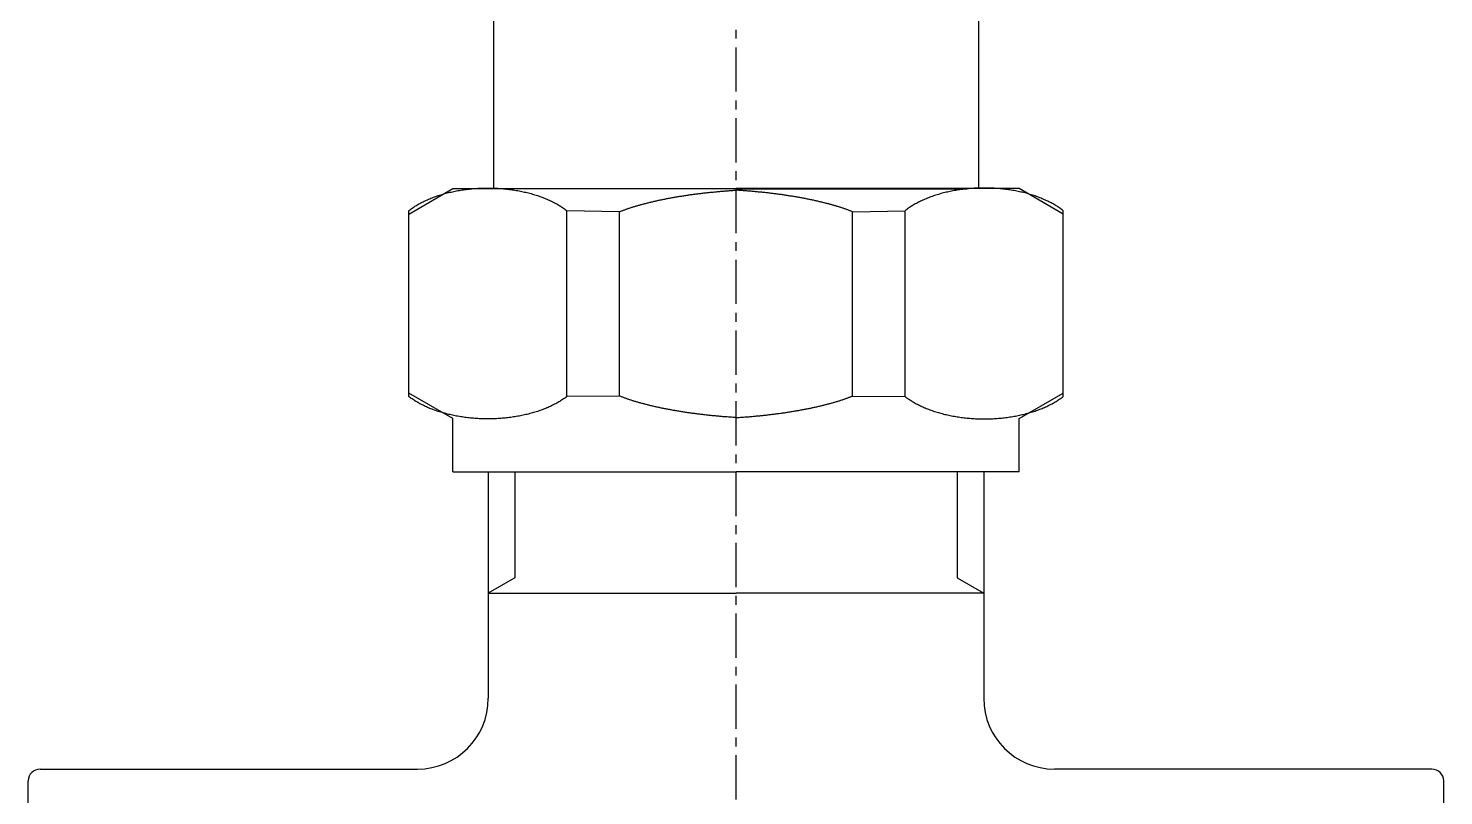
# Model space of a CAD drawing. Extents: x -17.7 to 35.2, y 109.9 to 208.7.
# Drawn here: x -8.68 to 31.32, y 161.53 to 183.21 of the extents above; entities that cross this region are included whole.
import ezdxf

# ---------------------------------------------------------------- set-up
doc = ezdxf.new("R2010")
doc.units = 0
doc.linetypes.add('CENTER', pattern=[2, 1.25, -0.25, 0.25, -0.25])
doc.layers.get('0').update_dxf_attribs({"linetype": 'CONTINUOUS'})
doc.layers.add('CENTER', color=1, linetype='CENTER')

msp = doc.modelspace()

# ---------------------------------------------------------------- linework, layer by layer
at = {"color": 7, "linetype": 'CONTINUOUS'}
for p, q in [((4.464, 183.684), (4.464, 178.684)), ((18.179, 183.684), (18.179, 178.684)), ((2.072, 177.962), (3.322, 178.684)), ((3.322, 178.684), (11.322, 178.684)), ((11.322, 178.675), (4.798, 178.675)), ((19.322, 178.684), (11.322, 178.684)), ((11.322, 178.675), (17.845, 178.675)), ((20.572, 177.962), (19.322, 178.684)), ((2.072, 172.81), (2.072, 178.058)), ((6.544, 172.81), (6.544, 178.058)), ((8.027, 178.03), (6.544, 178.058)), ((8.027, 172.821), (8.027, 178.03)), ((14.617, 178.03), (16.1, 178.058)), ((14.617, 172.821), (14.617, 178.03)), ((16.1, 172.81), (16.1, 178.058)), ((20.572, 172.81), (20.572, 178.058)), ((2.072, 172.906), (2.072, 177.962)), ((20.572, 172.906), (20.572, 177.962)), ((3.322, 172.184), (2.072, 172.906)), ((8.027, 172.821), (6.544, 172.81)), ((14.617, 172.821), (16.1, 172.81)), ((19.322, 172.184), (20.572, 172.906)), ((3.322, 170.684), (3.322, 172.184)), ((19.322, 170.684), (19.322, 172.184)), ((3.322, 170.684), (11.322, 170.684)), ((4.322, 170.684), (4.322, 164.281)), ((19.322, 170.684), (11.322, 170.684)), ((18.322, 170.684), (18.322, 164.281)), ((4.322, 167.251), (11.322, 167.251)), ((18.322, 167.251), (11.322, 167.251)), ((-8.345, 162.281), (2.322, 162.281)), ((30.988, 162.281), (20.322, 162.281)), ((-8.678, 143.614), (-8.678, 161.947)), ((31.322, 143.614), (31.322, 161.947))]:
    msp.add_line(p, q, dxfattribs=at)
at = {"color": 3, "linetype": 'CONTINUOUS'}
for p, q in [((5.072, 170.684), (5.072, 167.684)), ((17.572, 170.684), (17.572, 167.684)), ((5.072, 167.684), (4.322, 167.251)), ((17.572, 167.684), (18.322, 167.251))]:
    msp.add_line(p, q, dxfattribs=at)
at = {"color": 7, "linetype": 'CONTINUOUS'}
for points in [[(2.072, 178.058, 0), (2.096, 178.077, 0), (2.12, 178.095, 0), (2.145, 178.113, 0), (2.17, 178.131, 0), (2.196, 178.148, 0), (2.222, 178.166, 0), (2.249, 178.183, 0), (2.276, 178.2, 0), (2.304, 178.217, 0), (2.332, 178.233, 0), (2.361, 178.249, 0), (2.39, 178.265, 0), (2.419, 178.281, 0), (2.449, 178.297, 0), (2.479, 178.312, 0), (2.51, 178.327, 0), (2.541, 178.342, 0), (2.572, 178.356, 0), (2.604, 178.37, 0), (2.636, 178.384, 0), (2.669, 178.398, 0), (2.702, 178.412, 0), (2.735, 178.425, 0), (2.769, 178.438, 0), (2.803, 178.45, 0), (2.837, 178.463, 0), (2.872, 178.475, 0), (2.907, 178.486, 0), (2.942, 178.498, 0), (2.977, 178.509, 0), (3.013, 178.52, 0), (3.049, 178.53, 0), (3.086, 178.541, 0), (3.123, 178.551, 0), (3.16, 178.56, 0), (3.197, 178.57, 0), (3.234, 178.579, 0), (3.272, 178.587, 0), (3.31, 178.596, 0), (3.348, 178.604, 0), (3.386, 178.612, 0), (3.425, 178.619, 0), (3.464, 178.626, 0), (3.503, 178.633, 0), (3.542, 178.64, 0), (3.581, 178.646, 0), (3.621, 178.652, 0), (3.66, 178.657, 0), (3.7, 178.662, 0), (3.74, 178.667, 0), (3.78, 178.672, 0), (3.82, 178.676, 0), (3.86, 178.68, 0), (3.901, 178.683, 0), (3.941, 178.687, 0), (3.982, 178.69, 0), (4.022, 178.692, 0), (4.063, 178.694, 0), (4.104, 178.696, 0), (4.144, 178.698, 0), (4.185, 178.699, 0), (4.226, 178.7, 0), (4.267, 178.7, 0), (4.308, 178.7, 0), (4.349, 178.7, 0), (4.389, 178.7, 0), (4.43, 178.699, 0), (4.471, 178.698, 0), (4.512, 178.696, 0), (4.553, 178.694, 0), (4.593, 178.692, 0), (4.634, 178.69, 0), (4.674, 178.687, 0), (4.715, 178.683, 0), (4.755, 178.68, 0), (4.795, 178.676, 0), (4.836, 178.672, 0), (4.876, 178.667, 0), (4.915, 178.662, 0), (4.955, 178.657, 0), (4.995, 178.652, 0), (5.034, 178.646, 0), (5.074, 178.64, 0), (5.113, 178.633, 0), (5.152, 178.626, 0), (5.19, 178.619, 0), (5.229, 178.612, 0), (5.267, 178.604, 0), (5.306, 178.596, 0), (5.344, 178.587, 0), (5.381, 178.579, 0), (5.419, 178.57, 0), (5.456, 178.56, 0), (5.493, 178.551, 0), (5.53, 178.541, 0), (5.566, 178.53, 0), (5.602, 178.52, 0), (5.638, 178.509, 0), (5.674, 178.498, 0), (5.709, 178.486, 0), (5.744, 178.475, 0), (5.779, 178.463, 0), (5.813, 178.45, 0), (5.847, 178.438, 0), (5.88, 178.425, 0), (5.914, 178.412, 0), (5.947, 178.398, 0), (5.979, 178.384, 0), (6.011, 178.37, 0), (6.043, 178.356, 0), (6.075, 178.342, 0), (6.106, 178.327, 0), (6.136, 178.312, 0), (6.167, 178.297, 0), (6.196, 178.281, 0), (6.226, 178.265, 0), (6.255, 178.249, 0), (6.283, 178.233, 0), (6.312, 178.217, 0), (6.339, 178.2, 0), (6.366, 178.183, 0), (6.393, 178.166, 0), (6.419, 178.148, 0), (6.445, 178.131, 0), (6.471, 178.113, 0), (6.496, 178.095, 0), (6.52, 178.077, 0), (6.544, 178.058, 0)], [(8.027, 178.03, 0), (8.045, 178.037, 0), (8.063, 178.044, 0), (8.082, 178.051, 0), (8.1, 178.058, 0), (8.119, 178.065, 0), (8.138, 178.072, 0), (8.157, 178.079, 0), (8.176, 178.086, 0), (8.196, 178.093, 0), (8.215, 178.1, 0), (8.235, 178.107, 0), (8.255, 178.114, 0), (8.275, 178.12, 0), (8.295, 178.127, 0), (8.315, 178.134, 0), (8.335, 178.141, 0), (8.356, 178.147, 0), (8.377, 178.154, 0), (8.397, 178.16, 0), (8.418, 178.167, 0), (8.439, 178.173, 0), (8.461, 178.18, 0), (8.482, 178.186, 0), (8.503, 178.193, 0), (8.525, 178.199, 0), (8.547, 178.205, 0), (8.569, 178.212, 0), (8.591, 178.218, 0), (8.613, 178.224, 0), (8.635, 178.23, 0), (8.658, 178.237, 0), (8.68, 178.243, 0), (8.703, 178.249, 0), (8.726, 178.255, 0), (8.749, 178.261, 0), (8.772, 178.267, 0), (8.795, 178.273, 0), (8.818, 178.279, 0), (8.842, 178.285, 0), (8.865, 178.29, 0), (8.889, 178.296, 0), (8.913, 178.302, 0), (8.937, 178.308, 0), (8.961, 178.313, 0), (8.985, 178.319, 0), (9.009, 178.325, 0), (9.033, 178.33, 0), (9.058, 178.336, 0), (9.083, 178.341, 0), (9.107, 178.347, 0), (9.132, 178.352, 0), (9.157, 178.358, 0), (9.182, 178.363, 0), (9.207, 178.368, 0), (9.233, 178.373, 0), (9.258, 178.379, 0), (9.284, 178.384, 0), (9.309, 178.389, 0), (9.335, 178.394, 0), (9.361, 178.399, 0), (9.387, 178.404, 0), (9.413, 178.409, 0), (9.439, 178.414, 0), (9.466, 178.419, 0), (9.492, 178.424, 0), (9.518, 178.428, 0), (9.545, 178.433, 0), (9.572, 178.438, 0), (9.599, 178.443, 0), (9.625, 178.447, 0), (9.652, 178.452, 0), (9.68, 178.456, 0), (9.707, 178.461, 0), (9.734, 178.465, 0), (9.761, 178.47, 0), (9.789, 178.474, 0), (9.816, 178.479, 0), (9.844, 178.483, 0), (9.872, 178.487, 0), (9.9, 178.491, 0), (9.928, 178.495, 0), (9.956, 178.499, 0), (9.984, 178.504, 0), (10.012, 178.508, 0), (10.04, 178.512, 0), (10.068, 178.515, 0), (10.097, 178.519, 0), (10.125, 178.523, 0), (10.154, 178.527, 0), (10.183, 178.531, 0), (10.211, 178.534, 0), (10.24, 178.538, 0), (10.269, 178.542, 0), (10.298, 178.545, 0), (10.327, 178.549, 0), (10.356, 178.552, 0), (10.385, 178.556, 0), (10.415, 178.559, 0), (10.444, 178.562, 0), (10.474, 178.566, 0), (10.503, 178.569, 0), (10.533, 178.572, 0), (10.562, 178.575, 0), (10.592, 178.578, 0), (10.622, 178.581, 0), (10.651, 178.585, 0), (10.681, 178.587, 0), (10.711, 178.59, 0), (10.741, 178.593, 0), (10.771, 178.596, 0), (10.801, 178.599, 0), (10.832, 178.602, 0), (10.862, 178.604, 0), (10.892, 178.607, 0), (10.923, 178.609, 0), (10.953, 178.612, 0), (10.983, 178.614, 0), (11.014, 178.617, 0), (11.044, 178.619, 0), (11.075, 178.622, 0), (11.106, 178.624, 0), (11.136, 178.626, 0), (11.167, 178.628, 0), (11.198, 178.63, 0), (11.229, 178.633, 0), (11.26, 178.635, 0), (11.291, 178.637, 0), (11.322, 178.639, 0)], [(14.616, 178.03, 0), (14.598, 178.037, 0), (14.58, 178.044, 0), (14.561, 178.051, 0), (14.543, 178.058, 0), (14.524, 178.065, 0), (14.505, 178.072, 0), (14.486, 178.079, 0), (14.467, 178.086, 0), (14.447, 178.093, 0), (14.428, 178.1, 0), (14.408, 178.107, 0), (14.389, 178.114, 0), (14.369, 178.12, 0), (14.348, 178.127, 0), (14.328, 178.134, 0), (14.308, 178.141, 0), (14.287, 178.147, 0), (14.267, 178.154, 0), (14.246, 178.16, 0), (14.225, 178.167, 0), (14.204, 178.173, 0), (14.183, 178.18, 0), (14.161, 178.186, 0), (14.14, 178.193, 0), (14.118, 178.199, 0), (14.097, 178.205, 0), (14.075, 178.212, 0), (14.053, 178.218, 0), (14.03, 178.224, 0), (14.008, 178.23, 0), (13.986, 178.237, 0), (13.963, 178.243, 0), (13.941, 178.249, 0), (13.918, 178.255, 0), (13.895, 178.261, 0), (13.872, 178.267, 0), (13.849, 178.273, 0), (13.825, 178.279, 0), (13.802, 178.285, 0), (13.778, 178.29, 0), (13.755, 178.296, 0), (13.731, 178.302, 0), (13.707, 178.308, 0), (13.683, 178.313, 0), (13.659, 178.319, 0), (13.634, 178.325, 0), (13.61, 178.33, 0), (13.585, 178.336, 0), (13.561, 178.341, 0), (13.536, 178.347, 0), (13.511, 178.352, 0), (13.486, 178.358, 0), (13.461, 178.363, 0), (13.436, 178.368, 0), (13.411, 178.373, 0), (13.385, 178.379, 0), (13.36, 178.384, 0), (13.334, 178.389, 0), (13.308, 178.394, 0), (13.282, 178.399, 0), (13.256, 178.404, 0), (13.23, 178.409, 0), (13.204, 178.414, 0), (13.178, 178.419, 0), (13.151, 178.424, 0), (13.125, 178.428, 0), (13.098, 178.433, 0), (13.072, 178.438, 0), (13.045, 178.443, 0), (13.018, 178.447, 0), (12.991, 178.452, 0), (12.964, 178.456, 0), (12.937, 178.461, 0), (12.909, 178.465, 0), (12.882, 178.47, 0), (12.855, 178.474, 0), (12.827, 178.479, 0), (12.799, 178.483, 0), (12.772, 178.487, 0), (12.744, 178.491, 0), (12.716, 178.495, 0), (12.688, 178.499, 0), (12.66, 178.504, 0), (12.632, 178.508, 0), (12.603, 178.512, 0), (12.575, 178.515, 0), (12.546, 178.519, 0), (12.518, 178.523, 0), (12.489, 178.527, 0), (12.461, 178.531, 0), (12.432, 178.534, 0), (12.403, 178.538, 0), (12.374, 178.542, 0), (12.345, 178.545, 0), (12.316, 178.549, 0), (12.287, 178.552, 0), (12.258, 178.556, 0), (12.229, 178.559, 0), (12.199, 178.562, 0), (12.17, 178.566, 0), (12.14, 178.569, 0), (12.111, 178.572, 0), (12.081, 178.575, 0), (12.051, 178.578, 0), (12.022, 178.581, 0), (11.992, 178.585, 0), (11.962, 178.587, 0), (11.932, 178.59, 0), (11.902, 178.593, 0), (11.872, 178.596, 0), (11.842, 178.599, 0), (11.812, 178.602, 0), (11.781, 178.604, 0), (11.751, 178.607, 0), (11.721, 178.609, 0), (11.69, 178.612, 0), (11.66, 178.614, 0), (11.629, 178.617, 0), (11.599, 178.619, 0), (11.568, 178.622, 0), (11.538, 178.624, 0), (11.507, 178.626, 0), (11.476, 178.628, 0), (11.445, 178.63, 0), (11.414, 178.633, 0), (11.384, 178.635, 0), (11.353, 178.637, 0), (11.322, 178.639, 0)], [(20.572, 178.058, 0), (20.548, 178.077, 0), (20.523, 178.095, 0), (20.499, 178.113, 0), (20.473, 178.131, 0), (20.447, 178.148, 0), (20.421, 178.166, 0), (20.394, 178.183, 0), (20.367, 178.2, 0), (20.339, 178.217, 0), (20.311, 178.233, 0), (20.283, 178.249, 0), (20.254, 178.265, 0), (20.224, 178.281, 0), (20.195, 178.297, 0), (20.164, 178.312, 0), (20.134, 178.327, 0), (20.103, 178.342, 0), (20.071, 178.356, 0), (20.039, 178.37, 0), (20.007, 178.384, 0), (19.975, 178.398, 0), (19.942, 178.412, 0), (19.908, 178.425, 0), (19.875, 178.438, 0), (19.841, 178.45, 0), (19.806, 178.463, 0), (19.772, 178.475, 0), (19.737, 178.486, 0), (19.702, 178.498, 0), (19.666, 178.509, 0), (19.63, 178.52, 0), (19.594, 178.53, 0), (19.557, 178.541, 0), (19.521, 178.551, 0), (19.484, 178.56, 0), (19.447, 178.57, 0), (19.409, 178.579, 0), (19.371, 178.587, 0), (19.333, 178.596, 0), (19.295, 178.604, 0), (19.257, 178.612, 0), (19.218, 178.619, 0), (19.18, 178.626, 0), (19.141, 178.633, 0), (19.101, 178.64, 0), (19.062, 178.646, 0), (19.023, 178.652, 0), (18.983, 178.657, 0), (18.943, 178.662, 0), (18.903, 178.667, 0), (18.863, 178.672, 0), (18.823, 178.676, 0), (18.783, 178.68, 0), (18.743, 178.683, 0), (18.702, 178.687, 0), (18.662, 178.69, 0), (18.621, 178.692, 0), (18.58, 178.694, 0), (18.54, 178.696, 0), (18.499, 178.698, 0), (18.458, 178.699, 0), (18.417, 178.7, 0), (18.376, 178.7, 0), (18.336, 178.7, 0), (18.295, 178.7, 0), (18.254, 178.7, 0), (18.213, 178.699, 0), (18.172, 178.698, 0), (18.132, 178.696, 0), (18.091, 178.694, 0), (18.05, 178.692, 0), (18.01, 178.69, 0), (17.969, 178.687, 0), (17.929, 178.683, 0), (17.888, 178.68, 0), (17.848, 178.676, 0), (17.808, 178.672, 0), (17.768, 178.667, 0), (17.728, 178.662, 0), (17.688, 178.657, 0), (17.649, 178.652, 0), (17.609, 178.646, 0), (17.57, 178.64, 0), (17.531, 178.633, 0), (17.492, 178.626, 0), (17.453, 178.619, 0), (17.414, 178.612, 0), (17.376, 178.604, 0), (17.338, 178.596, 0), (17.3, 178.587, 0), (17.262, 178.579, 0), (17.225, 178.57, 0), (17.187, 178.56, 0), (17.15, 178.551, 0), (17.114, 178.541, 0), (17.077, 178.53, 0), (17.041, 178.52, 0), (17.005, 178.509, 0), (16.97, 178.498, 0), (16.934, 178.486, 0), (16.899, 178.475, 0), (16.865, 178.463, 0), (16.831, 178.45, 0), (16.797, 178.438, 0), (16.763, 178.425, 0), (16.73, 178.412, 0), (16.697, 178.398, 0), (16.664, 178.384, 0), (16.632, 178.37, 0), (16.6, 178.356, 0), (16.569, 178.342, 0), (16.538, 178.327, 0), (16.507, 178.312, 0), (16.477, 178.297, 0), (16.447, 178.281, 0), (16.417, 178.265, 0), (16.388, 178.249, 0), (16.36, 178.233, 0), (16.332, 178.217, 0), (16.304, 178.2, 0), (16.277, 178.183, 0), (16.25, 178.166, 0), (16.224, 178.148, 0), (16.198, 178.131, 0), (16.173, 178.113, 0), (16.148, 178.095, 0), (16.123, 178.077, 0), (16.1, 178.058, 0)], [(6.544, 172.81, 0), (6.52, 172.792, 0), (6.496, 172.774, 0), (6.471, 172.756, 0), (6.445, 172.739, 0), (6.419, 172.721, 0), (6.393, 172.704, 0), (6.366, 172.687, 0), (6.339, 172.67, 0), (6.312, 172.654, 0), (6.283, 172.638, 0), (6.255, 172.621, 0), (6.226, 172.606, 0), (6.196, 172.59, 0), (6.167, 172.575, 0), (6.136, 172.56, 0), (6.106, 172.545, 0), (6.075, 172.53, 0), (6.043, 172.516, 0), (6.011, 172.502, 0), (5.979, 172.488, 0), (5.947, 172.474, 0), (5.914, 172.461, 0), (5.88, 172.448, 0), (5.847, 172.435, 0), (5.813, 172.423, 0), (5.779, 172.411, 0), (5.744, 172.399, 0), (5.709, 172.387, 0), (5.674, 172.376, 0), (5.638, 172.365, 0), (5.602, 172.354, 0), (5.566, 172.344, 0), (5.53, 172.334, 0), (5.493, 172.324, 0), (5.456, 172.314, 0), (5.419, 172.305, 0), (5.381, 172.296, 0), (5.344, 172.287, 0), (5.306, 172.279, 0), (5.267, 172.271, 0), (5.229, 172.263, 0), (5.19, 172.256, 0), (5.152, 172.249, 0), (5.113, 172.242, 0), (5.074, 172.236, 0), (5.034, 172.23, 0), (4.995, 172.224, 0), (4.955, 172.218, 0), (4.915, 172.213, 0), (4.876, 172.208, 0), (4.836, 172.204, 0), (4.795, 172.2, 0), (4.755, 172.196, 0), (4.715, 172.192, 0), (4.674, 172.189, 0), (4.634, 172.186, 0), (4.593, 172.184, 0), (4.553, 172.182, 0), (4.512, 172.18, 0), (4.471, 172.178, 0), (4.43, 172.177, 0), (4.389, 172.176, 0), (4.349, 172.176, 0), (4.308, 172.176, 0), (4.267, 172.176, 0), (4.226, 172.176, 0), (4.185, 172.177, 0), (4.144, 172.178, 0), (4.104, 172.18, 0), (4.063, 172.182, 0), (4.022, 172.184, 0), (3.982, 172.186, 0), (3.941, 172.189, 0), (3.901, 172.192, 0), (3.86, 172.196, 0), (3.82, 172.2, 0), (3.78, 172.204, 0), (3.74, 172.208, 0), (3.7, 172.213, 0), (3.66, 172.218, 0), (3.621, 172.224, 0), (3.581, 172.23, 0), (3.542, 172.236, 0), (3.503, 172.242, 0), (3.464, 172.249, 0), (3.425, 172.256, 0), (3.386, 172.263, 0), (3.348, 172.271, 0), (3.31, 172.279, 0), (3.272, 172.287, 0), (3.234, 172.296, 0), (3.197, 172.305, 0), (3.16, 172.314, 0), (3.123, 172.324, 0), (3.086, 172.334, 0), (3.049, 172.344, 0), (3.013, 172.354, 0), (2.977, 172.365, 0), (2.942, 172.376, 0), (2.907, 172.387, 0), (2.872, 172.399, 0), (2.837, 172.411, 0), (2.803, 172.423, 0), (2.769, 172.435, 0), (2.735, 172.448, 0), (2.702, 172.461, 0), (2.669, 172.474, 0), (2.636, 172.488, 0), (2.604, 172.502, 0), (2.572, 172.516, 0), (2.541, 172.53, 0), (2.51, 172.545, 0), (2.479, 172.56, 0), (2.449, 172.575, 0), (2.419, 172.59, 0), (2.39, 172.606, 0), (2.361, 172.621, 0), (2.332, 172.638, 0), (2.304, 172.654, 0), (2.276, 172.67, 0), (2.249, 172.687, 0), (2.222, 172.704, 0), (2.196, 172.721, 0), (2.17, 172.739, 0), (2.145, 172.756, 0), (2.12, 172.774, 0), (2.096, 172.792, 0), (2.072, 172.81, 0)], [(11.322, 172.213, 0), (11.291, 172.215, 0), (11.26, 172.217, 0), (11.229, 172.219, 0), (11.198, 172.221, 0), (11.167, 172.223, 0), (11.136, 172.225, 0), (11.106, 172.228, 0), (11.075, 172.23, 0), (11.044, 172.232, 0), (11.014, 172.235, 0), (10.983, 172.237, 0), (10.953, 172.239, 0), (10.923, 172.242, 0), (10.892, 172.245, 0), (10.862, 172.247, 0), (10.832, 172.25, 0), (10.801, 172.253, 0), (10.771, 172.255, 0), (10.741, 172.258, 0), (10.711, 172.261, 0), (10.681, 172.264, 0), (10.651, 172.267, 0), (10.622, 172.27, 0), (10.592, 172.273, 0), (10.562, 172.276, 0), (10.533, 172.279, 0), (10.503, 172.282, 0), (10.474, 172.286, 0), (10.444, 172.289, 0), (10.415, 172.292, 0), (10.385, 172.296, 0), (10.356, 172.299, 0), (10.327, 172.303, 0), (10.298, 172.306, 0), (10.269, 172.31, 0), (10.24, 172.313, 0), (10.211, 172.317, 0), (10.183, 172.321, 0), (10.154, 172.324, 0), (10.125, 172.328, 0), (10.097, 172.332, 0), (10.068, 172.336, 0), (10.04, 172.34, 0), (10.012, 172.344, 0), (9.984, 172.348, 0), (9.956, 172.352, 0), (9.928, 172.356, 0), (9.9, 172.36, 0), (9.872, 172.364, 0), (9.844, 172.369, 0), (9.816, 172.373, 0), (9.789, 172.377, 0), (9.761, 172.382, 0), (9.734, 172.386, 0), (9.707, 172.391, 0), (9.68, 172.395, 0), (9.652, 172.4, 0), (9.625, 172.404, 0), (9.599, 172.409, 0), (9.572, 172.413, 0), (9.545, 172.418, 0), (9.518, 172.423, 0), (9.492, 172.428, 0), (9.466, 172.433, 0), (9.439, 172.437, 0), (9.413, 172.442, 0), (9.387, 172.447, 0), (9.361, 172.452, 0), (9.335, 172.457, 0), (9.309, 172.463, 0), (9.284, 172.468, 0), (9.258, 172.473, 0), (9.233, 172.478, 0), (9.207, 172.483, 0), (9.182, 172.489, 0), (9.157, 172.494, 0), (9.132, 172.499, 0), (9.107, 172.505, 0), (9.083, 172.51, 0), (9.058, 172.516, 0), (9.033, 172.521, 0), (9.009, 172.527, 0), (8.985, 172.532, 0), (8.961, 172.538, 0), (8.937, 172.544, 0), (8.913, 172.549, 0), (8.889, 172.555, 0), (8.865, 172.561, 0), (8.842, 172.567, 0), (8.818, 172.573, 0), (8.795, 172.579, 0), (8.772, 172.585, 0), (8.749, 172.591, 0), (8.726, 172.597, 0), (8.703, 172.603, 0), (8.68, 172.609, 0), (8.658, 172.615, 0), (8.635, 172.621, 0), (8.613, 172.627, 0), (8.591, 172.633, 0), (8.569, 172.64, 0), (8.547, 172.646, 0), (8.525, 172.652, 0), (8.503, 172.659, 0), (8.482, 172.665, 0), (8.461, 172.672, 0), (8.439, 172.678, 0), (8.418, 172.684, 0), (8.397, 172.691, 0), (8.377, 172.698, 0), (8.356, 172.704, 0), (8.335, 172.711, 0), (8.315, 172.718, 0), (8.295, 172.724, 0), (8.275, 172.731, 0), (8.255, 172.738, 0), (8.235, 172.745, 0), (8.215, 172.751, 0), (8.196, 172.758, 0), (8.176, 172.765, 0), (8.157, 172.772, 0), (8.138, 172.779, 0), (8.119, 172.786, 0), (8.1, 172.793, 0), (8.082, 172.8, 0), (8.063, 172.807, 0), (8.045, 172.814, 0), (8.027, 172.821, 0)], [(11.322, 172.213, 0), (11.353, 172.215, 0), (11.384, 172.217, 0), (11.414, 172.219, 0), (11.445, 172.221, 0), (11.476, 172.223, 0), (11.507, 172.225, 0), (11.538, 172.228, 0), (11.568, 172.23, 0), (11.599, 172.232, 0), (11.629, 172.235, 0), (11.66, 172.237, 0), (11.69, 172.239, 0), (11.721, 172.242, 0), (11.751, 172.245, 0), (11.781, 172.247, 0), (11.812, 172.25, 0), (11.842, 172.253, 0), (11.872, 172.255, 0), (11.902, 172.258, 0), (11.932, 172.261, 0), (11.962, 172.264, 0), (11.992, 172.267, 0), (12.022, 172.27, 0), (12.051, 172.273, 0), (12.081, 172.276, 0), (12.111, 172.279, 0), (12.14, 172.282, 0), (12.17, 172.286, 0), (12.199, 172.289, 0), (12.229, 172.292, 0), (12.258, 172.296, 0), (12.287, 172.299, 0), (12.316, 172.303, 0), (12.345, 172.306, 0), (12.374, 172.31, 0), (12.403, 172.313, 0), (12.432, 172.317, 0), (12.461, 172.321, 0), (12.489, 172.324, 0), (12.518, 172.328, 0), (12.546, 172.332, 0), (12.575, 172.336, 0), (12.603, 172.34, 0), (12.632, 172.344, 0), (12.66, 172.348, 0), (12.688, 172.352, 0), (12.716, 172.356, 0), (12.744, 172.36, 0), (12.772, 172.364, 0), (12.799, 172.369, 0), (12.827, 172.373, 0), (12.855, 172.377, 0), (12.882, 172.382, 0), (12.909, 172.386, 0), (12.937, 172.391, 0), (12.964, 172.395, 0), (12.991, 172.4, 0), (13.018, 172.404, 0), (13.045, 172.409, 0), (13.072, 172.413, 0), (13.098, 172.418, 0), (13.125, 172.423, 0), (13.151, 172.428, 0), (13.178, 172.433, 0), (13.204, 172.437, 0), (13.23, 172.442, 0), (13.256, 172.447, 0), (13.282, 172.452, 0), (13.308, 172.457, 0), (13.334, 172.463, 0), (13.36, 172.468, 0), (13.385, 172.473, 0), (13.411, 172.478, 0), (13.436, 172.483, 0), (13.461, 172.489, 0), (13.486, 172.494, 0), (13.511, 172.499, 0), (13.536, 172.505, 0), (13.561, 172.51, 0), (13.585, 172.516, 0), (13.61, 172.521, 0), (13.634, 172.527, 0), (13.659, 172.532, 0), (13.683, 172.538, 0), (13.707, 172.544, 0), (13.731, 172.549, 0), (13.755, 172.555, 0), (13.778, 172.561, 0), (13.802, 172.567, 0), (13.825, 172.573, 0), (13.849, 172.579, 0), (13.872, 172.585, 0), (13.895, 172.591, 0), (13.918, 172.597, 0), (13.941, 172.603, 0), (13.963, 172.609, 0), (13.986, 172.615, 0), (14.008, 172.621, 0), (14.03, 172.627, 0), (14.053, 172.633, 0), (14.075, 172.64, 0), (14.097, 172.646, 0), (14.118, 172.652, 0), (14.14, 172.659, 0), (14.161, 172.665, 0), (14.183, 172.672, 0), (14.204, 172.678, 0), (14.225, 172.684, 0), (14.246, 172.691, 0), (14.267, 172.698, 0), (14.287, 172.704, 0), (14.308, 172.711, 0), (14.328, 172.718, 0), (14.348, 172.724, 0), (14.369, 172.731, 0), (14.389, 172.738, 0), (14.408, 172.745, 0), (14.428, 172.751, 0), (14.447, 172.758, 0), (14.467, 172.765, 0), (14.486, 172.772, 0), (14.505, 172.779, 0), (14.524, 172.786, 0), (14.543, 172.793, 0), (14.561, 172.8, 0), (14.58, 172.807, 0), (14.598, 172.814, 0), (14.616, 172.821, 0)], [(16.1, 172.81, 0), (16.123, 172.792, 0), (16.148, 172.774, 0), (16.173, 172.756, 0), (16.198, 172.739, 0), (16.224, 172.721, 0), (16.25, 172.704, 0), (16.277, 172.687, 0), (16.304, 172.67, 0), (16.332, 172.654, 0), (16.36, 172.638, 0), (16.388, 172.621, 0), (16.417, 172.606, 0), (16.447, 172.59, 0), (16.477, 172.575, 0), (16.507, 172.56, 0), (16.538, 172.545, 0), (16.569, 172.53, 0), (16.6, 172.516, 0), (16.632, 172.502, 0), (16.664, 172.488, 0), (16.697, 172.474, 0), (16.73, 172.461, 0), (16.763, 172.448, 0), (16.797, 172.435, 0), (16.831, 172.423, 0), (16.865, 172.411, 0), (16.899, 172.399, 0), (16.934, 172.387, 0), (16.97, 172.376, 0), (17.005, 172.365, 0), (17.041, 172.354, 0), (17.077, 172.344, 0), (17.114, 172.334, 0), (17.15, 172.324, 0), (17.187, 172.314, 0), (17.225, 172.305, 0), (17.262, 172.296, 0), (17.3, 172.287, 0), (17.338, 172.279, 0), (17.376, 172.271, 0), (17.414, 172.263, 0), (17.453, 172.256, 0), (17.492, 172.249, 0), (17.531, 172.242, 0), (17.57, 172.236, 0), (17.609, 172.23, 0), (17.649, 172.224, 0), (17.688, 172.218, 0), (17.728, 172.213, 0), (17.768, 172.208, 0), (17.808, 172.204, 0), (17.848, 172.2, 0), (17.888, 172.196, 0), (17.929, 172.192, 0), (17.969, 172.189, 0), (18.01, 172.186, 0), (18.05, 172.184, 0), (18.091, 172.182, 0), (18.132, 172.18, 0), (18.172, 172.178, 0), (18.213, 172.177, 0), (18.254, 172.176, 0), (18.295, 172.176, 0), (18.336, 172.176, 0), (18.376, 172.176, 0), (18.417, 172.176, 0), (18.458, 172.177, 0), (18.499, 172.178, 0), (18.54, 172.18, 0), (18.58, 172.182, 0), (18.621, 172.184, 0), (18.662, 172.186, 0), (18.702, 172.189, 0), (18.743, 172.192, 0), (18.783, 172.196, 0), (18.823, 172.2, 0), (18.863, 172.204, 0), (18.903, 172.208, 0), (18.943, 172.213, 0), (18.983, 172.218, 0), (19.023, 172.224, 0), (19.062, 172.23, 0), (19.101, 172.236, 0), (19.141, 172.242, 0), (19.18, 172.249, 0), (19.218, 172.256, 0), (19.257, 172.263, 0), (19.295, 172.271, 0), (19.333, 172.279, 0), (19.371, 172.287, 0), (19.409, 172.296, 0), (19.447, 172.305, 0), (19.484, 172.314, 0), (19.521, 172.324, 0), (19.557, 172.334, 0), (19.594, 172.344, 0), (19.63, 172.354, 0), (19.666, 172.365, 0), (19.702, 172.376, 0), (19.737, 172.387, 0), (19.772, 172.399, 0), (19.806, 172.411, 0), (19.841, 172.423, 0), (19.875, 172.435, 0), (19.908, 172.448, 0), (19.942, 172.461, 0), (19.975, 172.474, 0), (20.007, 172.488, 0), (20.039, 172.502, 0), (20.071, 172.516, 0), (20.103, 172.53, 0), (20.134, 172.545, 0), (20.164, 172.56, 0), (20.195, 172.575, 0), (20.224, 172.59, 0), (20.254, 172.606, 0), (20.283, 172.621, 0), (20.311, 172.638, 0), (20.339, 172.654, 0), (20.367, 172.67, 0), (20.394, 172.687, 0), (20.421, 172.704, 0), (20.447, 172.721, 0), (20.473, 172.739, 0), (20.499, 172.756, 0), (20.523, 172.774, 0), (20.548, 172.792, 0), (20.572, 172.81, 0)]]:
    msp.add_polyline3d(points, dxfattribs=at)
for centre, radius, start, end in [((2.322, 164.281), 2, 270, 360), ((20.322, 164.281), 2, 180, 270), ((-8.345, 161.947), 0.333, 90, 180), ((30.988, 161.947), 0.333, 0, 90)]:
    msp.add_arc(centre, radius, start, end, dxfattribs=at)
at = {"layer": 'CENTER', "color": 1, "linetype": 'CENTER'}
msp.add_line((11.322, 139.423), (11.322, 208.692), dxfattribs=at)

doc.saveas('drawing.dxf')
